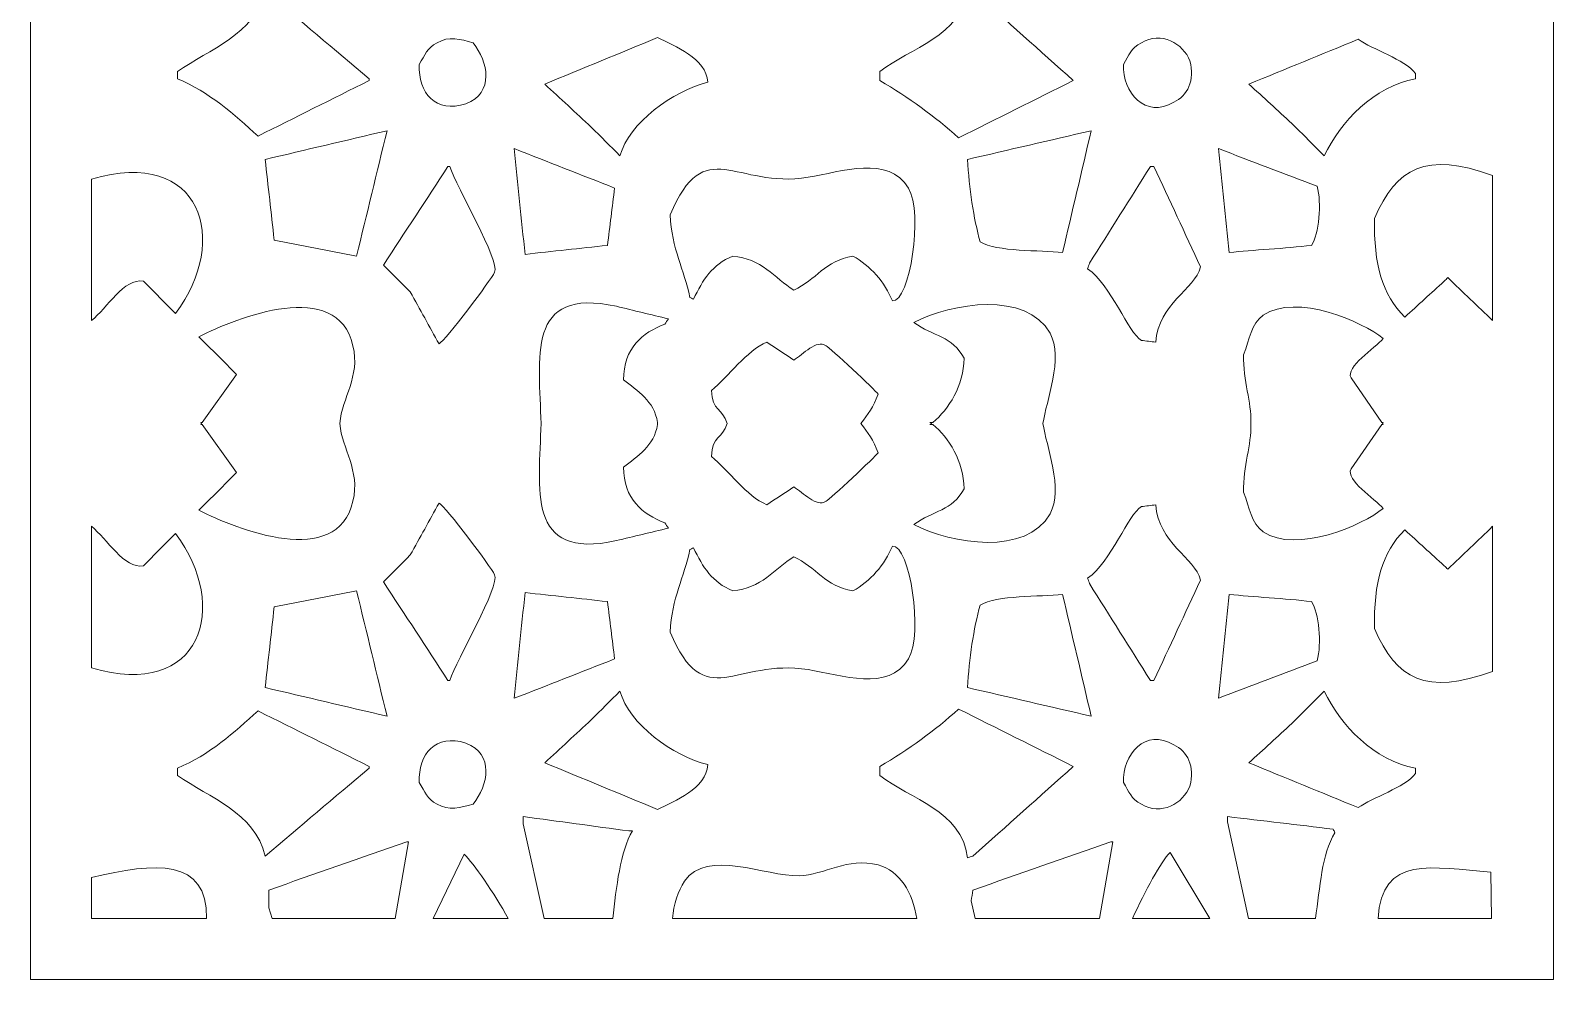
# Model space of a CAD drawing. Header units: centimetres. Extents: x -9.3 to 6.6, y -13.8 to 13.7.
# Drawn here: x -0.43 to 6.6, y -13.84 to -9.46 of the extents above; entities that cross this region are included whole.
import ezdxf

# ---------------------------------------------------------------- set-up
doc = ezdxf.new("R2010")
doc.units = ezdxf.units.CM
doc.header["$MEASUREMENT"] = 0
doc.layers.add('layer 1', color=7, linetype='Continuous')

msp = doc.modelspace()

# ---------------------------------------------------------------- linework, layer by layer
at = {"layer": 'layer 1', "color": 242, "lineweight": 9}
for points, knots in [([(-0.42941, 13.71711), (-0.42941, 13.71711), (6.5992, 13.71711), (6.5992, 13.71711), (6.5992, 13.71711), (6.5992, 13.71711), (6.5992, -13.83509), (6.5992, -13.83509), (6.5992, -13.83509), (6.5992, -13.83509), (-0.42941, -13.83509), (-0.42941, -13.83509), (-0.42941, -13.83509), (-0.42941, -13.83509), (-0.42941, 13.71711), (-0.42941, 13.71711)], [0, 0, 0, 0, 0.2, 0.2, 0.2, 0.2, 0.4, 0.4, 0.4, 0.4, 0.6, 0.6, 0.6, 0.6, 1, 1, 1, 1]), ([(0.24862, -9.64594), (0.39815, -9.54173), (0.605, -9.47574), (0.65381, -9.27393), (0.65381, -9.27393), (0.81367, -9.40894), (0.97356, -9.54398), (1.13341, -9.67899), (1.13341, -9.67899), (1.13341, -9.68176), (1.13341, -9.68452), (1.13341, -9.68728), (1.13341, -9.68728), (0.96254, -9.77269), (0.79162, -9.85813), (0.62075, -9.94354), (0.62075, -9.94354), (0.51138, -9.84479), (0.39564, -9.73956), (0.24862, -9.67899), (0.24862, -9.67899), (0.24862, -9.66799), (0.24862, -9.65696), (0.24862, -9.64594)], [0, 0, 0, 0, 0.1428571, 0.1428571, 0.1428571, 0.1428571, 0.2857143, 0.2857143, 0.2857143, 0.2857143, 0.4285714, 0.4285714, 0.4285714, 0.4285714, 0.5714286, 0.5714286, 0.5714286, 0.5714286, 0.7142857, 0.7142857, 0.7142857, 0.7142857, 1, 1, 1, 1]), ([(3.49009, -9.64594), (3.63099, -9.53494), (3.86742, -9.48539), (3.89526, -9.26564), (3.89526, -9.26564), (3.90353, -9.26842), (3.91179, -9.27117), (3.92006, -9.27393), (3.92006, -9.27393), (4.0744, -9.4117), (4.22878, -9.54951), (4.38313, -9.68728), (4.38313, -9.68728), (4.20674, -9.77544), (4.03029, -9.86363), (3.8539, -9.95181), (3.8539, -9.95181), (3.7445, -9.85357), (3.622, -9.76376), (3.49009, -9.68728), (3.49009, -9.68728), (3.49009, -9.67348), (3.49009, -9.65972), (3.49009, -9.64594)], [0, 0, 0, 0, 0.1428571, 0.1428571, 0.1428571, 0.1428571, 0.2857143, 0.2857143, 0.2857143, 0.2857143, 0.4285714, 0.4285714, 0.4285714, 0.4285714, 0.5714286, 0.5714286, 0.5714286, 0.5714286, 0.7142857, 0.7142857, 0.7142857, 0.7142857, 1, 1, 1, 1]), ([(1.36495, -9.61287), (1.39161, -9.5694), (1.39921, -9.53631), (1.44763, -9.51366), (1.44763, -9.51366), (1.50163, -9.4801), (1.55401, -9.4963), (1.61303, -9.51366), (1.61303, -9.51366), (1.68345, -9.59998), (1.71214, -9.74469), (1.57994, -9.79475), (1.57994, -9.79475), (1.44136, -9.83945), (1.35888, -9.74622), (1.36495, -9.61287)], [0, 0, 0, 0, 0.2, 0.2, 0.2, 0.2, 0.4, 0.4, 0.4, 0.4, 0.6, 0.6, 0.6, 0.6, 1, 1, 1, 1]), ([(4.61467, -9.61287), (4.64132, -9.5694), (4.64891, -9.53631), (4.69734, -9.51366), (4.69734, -9.51366), (4.78766, -9.45668), (4.89113, -9.51746), (4.92061, -9.59634), (4.92061, -9.59634), (4.94679, -9.68595), (4.9091, -9.75915), (4.84619, -9.78647), (4.84619, -9.78647), (4.7171, -9.86731), (4.60836, -9.74062), (4.61467, -9.61287)], [0, 0, 0, 0, 0.2, 0.2, 0.2, 0.2, 0.4, 0.4, 0.4, 0.4, 0.6, 0.6, 0.6, 0.6, 1, 1, 1, 1]), ([(1.94378, -9.70381), (2.11741, -9.63216), (2.2911, -9.56049), (2.46473, -9.48886), (2.46473, -9.48886), (2.54399, -9.52752), (2.68925, -9.58427), (2.69626, -9.69554), (2.69626, -9.69554), (2.53714, -9.73375), (2.33174, -9.88369), (2.29106, -10.03448), (2.29106, -10.03448), (2.24699, -9.99039), (2.20288, -9.94628), (2.15879, -9.90221), (2.15879, -9.90221), (2.08712, -9.83609), (2.01545, -9.76993), (1.94378, -9.70381)], [0, 0, 0, 0, 0.1666667, 0.1666667, 0.1666667, 0.1666667, 0.3333333, 0.3333333, 0.3333333, 0.3333333, 0.5, 0.5, 0.5, 0.5, 0.6666667, 0.6666667, 0.6666667, 0.6666667, 1, 1, 1, 1]), ([(5.19349, -9.70381), (5.36159, -9.63492), (5.52977, -9.56602), (5.69789, -9.49713), (5.69789, -9.49713), (5.7652, -9.54556), (5.91041, -9.58822), (5.9625, -9.65421), (5.9625, -9.65421), (5.9625, -9.66247), (5.9625, -9.67074), (5.9625, -9.67899), (5.9625, -9.67899), (5.77156, -9.71274), (5.6146, -9.87835), (5.54079, -10.03448), (5.54079, -10.03448), (5.49117, -9.98488), (5.44155, -9.93528), (5.39194, -9.88569), (5.39194, -9.88569), (5.32581, -9.82506), (5.25963, -9.76442), (5.19349, -9.70381)], [0, 0, 0, 0, 0.1428571, 0.1428571, 0.1428571, 0.1428571, 0.2857143, 0.2857143, 0.2857143, 0.2857143, 0.4285714, 0.4285714, 0.4285714, 0.4285714, 0.5714286, 0.5714286, 0.5714286, 0.5714286, 0.7142857, 0.7142857, 0.7142857, 0.7142857, 1, 1, 1, 1]), ([(0.65381, -10.05102), (0.84123, -10.00693), (1.02869, -9.96283), (1.21611, -9.91876), (1.21611, -9.91876), (1.16926, -10.11163), (1.12239, -10.30457), (1.07554, -10.49743), (1.07554, -10.49743), (0.94876, -10.47263), (0.82194, -10.44783), (0.69517, -10.42303), (0.69517, -10.42303), (0.68139, -10.29904), (0.66759, -10.17501), (0.65381, -10.05102)], [0, 0, 0, 0, 0.2, 0.2, 0.2, 0.2, 0.4, 0.4, 0.4, 0.4, 0.6, 0.6, 0.6, 0.6, 1, 1, 1, 1]), ([(2.5226, -10.30731), (2.68223, -9.9259), (2.82366, -10.18883), (3.15932, -10.13369), (3.15932, -10.13369), (3.31525, -10.10808), (3.52971, -10.03028), (3.62236, -10.1833), (3.62236, -10.1833), (3.69214, -10.29849), (3.62857, -10.70889), (3.54796, -10.7041), (3.54796, -10.7041), (3.51489, -10.61852), (3.44448, -10.53919), (3.36604, -10.49743), (3.36604, -10.49743), (3.23697, -10.51793), (3.19724, -10.60731), (3.09316, -10.65449), (3.09316, -10.65449), (3.00613, -10.59851), (2.94093, -10.50721), (2.81202, -10.49743), (2.81202, -10.49743), (2.71615, -10.53692), (2.67394, -10.60604), (2.63012, -10.69585), (2.63012, -10.69585), (2.62459, -10.69309), (2.61907, -10.69034), (2.61356, -10.68758), (2.61356, -10.68758), (2.58803, -10.56004), (2.52955, -10.46448), (2.5226, -10.30731)], [0, 0, 0, 0, 0.1, 0.1, 0.1, 0.1, 0.2, 0.2, 0.2, 0.2, 0.3, 0.3, 0.3, 0.3, 0.4, 0.4, 0.4, 0.4, 0.5, 0.5, 0.5, 0.5, 0.6, 0.6, 0.6, 0.6, 0.7, 0.7, 0.7, 0.7, 0.8, 0.8, 0.8, 0.8, 1, 1, 1, 1]), ([(3.89526, -10.05102), (4.08543, -10.00693), (4.27565, -9.96283), (4.46582, -9.91876), (4.46582, -9.91876), (4.42171, -10.10612), (4.37761, -10.29353), (4.33352, -10.4809), (4.33352, -10.4809), (4.22763, -10.46882), (4.03084, -10.47865), (3.95315, -10.4313), (3.95315, -10.4313), (3.92284, -10.32373), (3.90189, -10.1836), (3.89526, -10.05102)], [0, 0, 0, 0, 0.2, 0.2, 0.2, 0.2, 0.4, 0.4, 0.4, 0.4, 0.6, 0.6, 0.6, 0.6, 1, 1, 1, 1]), ([(-0.14826, -10.14196), (0.36174, -9.992), (0.49298, -10.42577), (0.24037, -10.76199), (0.24037, -10.76199), (0.19075, -10.71238), (0.14113, -10.66278), (0.09152, -10.61318), (0.09152, -10.61318), (0.00304, -10.59693), (-0.07597, -10.73807), (-0.14826, -10.79506), (-0.14826, -10.79506), (-0.14826, -10.57737), (-0.14826, -10.35963), (-0.14826, -10.14196)], [0, 0, 0, 0, 0.2, 0.2, 0.2, 0.2, 0.4, 0.4, 0.4, 0.4, 0.6, 0.6, 0.6, 0.6, 1, 1, 1, 1]), ([(1.8032, -10.00142), (1.95756, -10.06204), (2.11194, -10.12269), (2.26628, -10.1833), (2.26628, -10.1833), (2.25524, -10.27146), (2.24421, -10.35967), (2.23321, -10.44783), (2.23321, -10.44783), (2.10643, -10.46163), (1.9796, -10.47539), (1.85282, -10.48917), (1.85282, -10.48917), (1.83629, -10.32661), (1.81973, -10.16399), (1.8032, -10.00142)], [0, 0, 0, 0, 0.2, 0.2, 0.2, 0.2, 0.4, 0.4, 0.4, 0.4, 0.6, 0.6, 0.6, 0.6, 1, 1, 1, 1]), ([(5.05291, -10.00142), (5.2045, -10.05927), (5.35612, -10.11716), (5.50771, -10.17503), (5.50771, -10.17503), (5.53121, -10.25272), (5.51524, -10.39534), (5.4829, -10.44783), (5.4829, -10.44783), (5.36093, -10.46233), (5.20959, -10.46891), (5.10253, -10.4809), (5.10253, -10.4809), (5.086, -10.32108), (5.06944, -10.16123), (5.05291, -10.00142)], [0, 0, 0, 0, 0.2, 0.2, 0.2, 0.2, 0.4, 0.4, 0.4, 0.4, 0.6, 0.6, 0.6, 0.6, 1, 1, 1, 1]), ([(5.77232, -10.32384), (5.87464, -10.08839), (6.00984, -10.0137), (6.31805, -10.12542), (6.31805, -10.12542), (6.31805, -10.3486), (6.31805, -10.57186), (6.31805, -10.79506), (6.31805, -10.79506), (6.24916, -10.72892), (6.18025, -10.66278), (6.11135, -10.59664), (6.11135, -10.59664), (6.10582, -10.60215), (6.10033, -10.60767), (6.09482, -10.61318), (6.09482, -10.61318), (6.03417, -10.66829), (5.97353, -10.72341), (5.91288, -10.7785), (5.91288, -10.7785), (5.80808, -10.67537), (5.77003, -10.53711), (5.77232, -10.32384)], [0, 0, 0, 0, 0.1428571, 0.1428571, 0.1428571, 0.1428571, 0.2857143, 0.2857143, 0.2857143, 0.2857143, 0.4285714, 0.4285714, 0.4285714, 0.4285714, 0.5714286, 0.5714286, 0.5714286, 0.5714286, 0.7142857, 0.7142857, 0.7142857, 0.7142857, 1, 1, 1, 1]), ([(1.19957, -10.53877), (1.2988, -10.38722), (1.39802, -10.23564), (1.49725, -10.08409), (1.49725, -10.08409), (1.50001, -10.08409), (1.50276, -10.08409), (1.50554, -10.08409), (1.50554, -10.08409), (1.53649, -10.17841), (1.73864, -10.51975), (1.71224, -10.57184), (1.71224, -10.57184), (1.69527, -10.60861), (1.48604, -10.88602), (1.45591, -10.90251), (1.45591, -10.90251), (1.4118, -10.82262), (1.36769, -10.74268), (1.3236, -10.66278), (1.3236, -10.66278), (1.28226, -10.62144), (1.24093, -10.58011), (1.19957, -10.53877)], [0, 0, 0, 0, 0.1428571, 0.1428571, 0.1428571, 0.1428571, 0.2857143, 0.2857143, 0.2857143, 0.2857143, 0.4285714, 0.4285714, 0.4285714, 0.4285714, 0.5714286, 0.5714286, 0.5714286, 0.5714286, 0.7142857, 0.7142857, 0.7142857, 0.7142857, 1, 1, 1, 1]), ([(4.7635, -10.89427), (4.74145, -10.89151), (4.71939, -10.88873), (4.69734, -10.88598), (4.69734, -10.88598), (4.63754, -10.85263), (4.55806, -10.63139), (4.44928, -10.55531), (4.44928, -10.55531), (4.45202, -10.54704), (4.45478, -10.53877), (4.45755, -10.5305), (4.45755, -10.5305), (4.55125, -10.38171), (4.64498, -10.23288), (4.7387, -10.08409), (4.7387, -10.08409), (4.74421, -10.08409), (4.74972, -10.08409), (4.75523, -10.08409), (4.75523, -10.08409), (4.8269, -10.23839), (4.89857, -10.39273), (4.97022, -10.54704), (4.97022, -10.54704), (4.9427, -10.65112), (4.77569, -10.71659), (4.7635, -10.89427)], [0, 0, 0, 0, 0.125, 0.125, 0.125, 0.125, 0.25, 0.25, 0.25, 0.25, 0.375, 0.375, 0.375, 0.375, 0.5, 0.5, 0.5, 0.5, 0.625, 0.625, 0.625, 0.625, 0.75, 0.75, 0.75, 0.75, 1, 1, 1, 1]), ([(0.35614, -11.26454), (0.35614, -11.26454), (0.36327, -11.26454), (0.36327, -11.26454), (0.36327, -11.26454), (0.36327, -11.26454), (0.52152, -11.04306), (0.52152, -11.04306), (0.52152, -11.04306), (0.46363, -10.98521), (0.40574, -10.92732), (0.34787, -10.86944), (0.34787, -10.86944), (0.52518, -10.7792), (0.98579, -10.59657), (1.05901, -10.91078), (1.05901, -10.91078), (1.09298, -11.05662), (1.00851, -11.14797), (0.99808, -11.26952), (0.99808, -11.26952), (1.00851, -11.39108), (1.09298, -11.48245), (1.05901, -11.62829), (1.05901, -11.62829), (0.98579, -11.9425), (0.52518, -11.75985), (0.34787, -11.6696), (0.34787, -11.6696), (0.40574, -11.61175), (0.46363, -11.55386), (0.52152, -11.49601), (0.52152, -11.49601), (0.52152, -11.49601), (0.36327, -11.27452), (0.36327, -11.27452), (0.36327, -11.27452), (0.36327, -11.27452), (0.35614, -11.27452), (0.35614, -11.27452), (0.35614, -11.27452), (0.35614, -11.27452), (0.3597, -11.26952), (0.3597, -11.26952), (0.3597, -11.26952), (0.3597, -11.26952), (0.35614, -11.26454), (0.35614, -11.26454)], [0, 0, 0, 0, 0.0769231, 0.0769231, 0.0769231, 0.0769231, 0.1538462, 0.1538462, 0.1538462, 0.1538462, 0.2307692, 0.2307692, 0.2307692, 0.2307692, 0.3076923, 0.3076923, 0.3076923, 0.3076923, 0.3846154, 0.3846154, 0.3846154, 0.3846154, 0.4615385, 0.4615385, 0.4615385, 0.4615385, 0.5384615, 0.5384615, 0.5384615, 0.5384615, 0.6153846, 0.6153846, 0.6153846, 0.6153846, 0.6923077, 0.6923077, 0.6923077, 0.6923077, 0.7692308, 0.7692308, 0.7692308, 0.7692308, 0.8461538, 0.8461538, 0.8461538, 0.8461538, 1, 1, 1, 1]), ([(2.46363, -11.27452), (2.46363, -11.27452), (2.46473, -11.27452), (2.46473, -11.27452), (2.46473, -11.27452), (2.46473, -11.27452), (2.46424, -11.26952), (2.46424, -11.26952), (2.46424, -11.26952), (2.46424, -11.26952), (2.46473, -11.26454), (2.46473, -11.26454), (2.46473, -11.26454), (2.46473, -11.26454), (2.46363, -11.26454), (2.46363, -11.26454), (2.46363, -11.26454), (2.45052, -11.16604), (2.37009, -11.11821), (2.30762, -11.06786), (2.30762, -11.06786), (2.30782, -10.92258), (2.39472, -10.85004), (2.4978, -10.81159), (2.4978, -10.81159), (2.50331, -10.80333), (2.50883, -10.79506), (2.51434, -10.78679), (2.51434, -10.78679), (2.4344, -10.76748), (2.35446, -10.74819), (2.27453, -10.72892), (2.27453, -10.72892), (1.85284, -10.63685), (1.92008, -10.96921), (1.92673, -11.26953), (1.92673, -11.26953), (1.92008, -11.56986), (1.85284, -11.90222), (2.27453, -11.81015), (2.27453, -11.81015), (2.35446, -11.79088), (2.4344, -11.77159), (2.51434, -11.75228), (2.51434, -11.75228), (2.50883, -11.74401), (2.50331, -11.73574), (2.4978, -11.72747), (2.4978, -11.72747), (2.39472, -11.68903), (2.30782, -11.61649), (2.30762, -11.47121), (2.30762, -11.47121), (2.37009, -11.42086), (2.45051, -11.37303), (2.46363, -11.27452)], [0, 0, 0, 0, 0.0666667, 0.0666667, 0.0666667, 0.0666667, 0.1333333, 0.1333333, 0.1333333, 0.1333333, 0.2, 0.2, 0.2, 0.2, 0.2666667, 0.2666667, 0.2666667, 0.2666667, 0.3333333, 0.3333333, 0.3333333, 0.3333333, 0.4, 0.4, 0.4, 0.4, 0.4666667, 0.4666667, 0.4666667, 0.4666667, 0.5333333, 0.5333333, 0.5333333, 0.5333333, 0.6, 0.6, 0.6, 0.6, 0.6666667, 0.6666667, 0.6666667, 0.6666667, 0.7333333, 0.7333333, 0.7333333, 0.7333333, 0.8, 0.8, 0.8, 0.8, 0.8666667, 0.8666667, 0.8666667, 0.8666667, 1, 1, 1, 1]), ([(3.72161, -11.27452), (3.72161, -11.27452), (3.73458, -11.27452), (3.73458, -11.27452), (3.73458, -11.27452), (3.80893, -11.33471), (3.87701, -11.44352), (3.87873, -11.57041), (3.87873, -11.57041), (3.82487, -11.67343), (3.73627, -11.67058), (3.64718, -11.73574), (3.64718, -11.73574), (3.8227, -11.82653), (4.16665, -11.88133), (4.27561, -11.68616), (4.27561, -11.68616), (4.33928, -11.57214), (4.25752, -11.37291), (4.24317, -11.26952), (4.24317, -11.26952), (4.25752, -11.16613), (4.33928, -10.96692), (4.27561, -10.85291), (4.27561, -10.85291), (4.16665, -10.65774), (3.8227, -10.71254), (3.64718, -10.80333), (3.64718, -10.80333), (3.73627, -10.86848), (3.82487, -10.86563), (3.87873, -10.96865), (3.87873, -10.96865), (3.87701, -11.09556), (3.80892, -11.20436), (3.73457, -11.26454), (3.73457, -11.26454), (3.73457, -11.26454), (3.72161, -11.26454), (3.72161, -11.26454), (3.72161, -11.26454), (3.72383, -11.26616), (3.72604, -11.26781), (3.72825, -11.26952), (3.72825, -11.26952), (3.72604, -11.27123), (3.72383, -11.27291), (3.72161, -11.27452)], [0, 0, 0, 0, 0.0769231, 0.0769231, 0.0769231, 0.0769231, 0.1538462, 0.1538462, 0.1538462, 0.1538462, 0.2307692, 0.2307692, 0.2307692, 0.2307692, 0.3076923, 0.3076923, 0.3076923, 0.3076923, 0.3846154, 0.3846154, 0.3846154, 0.3846154, 0.4615385, 0.4615385, 0.4615385, 0.4615385, 0.5384615, 0.5384615, 0.5384615, 0.5384615, 0.6153846, 0.6153846, 0.6153846, 0.6153846, 0.6923077, 0.6923077, 0.6923077, 0.6923077, 0.7692308, 0.7692308, 0.7692308, 0.7692308, 0.8461538, 0.8461538, 0.8461538, 0.8461538, 1, 1, 1, 1]), ([(5.20176, -11.27452), (5.20176, -11.27452), (5.20227, -11.27452), (5.20227, -11.27452), (5.20227, -11.27452), (5.20566, -11.36686), (5.16685, -11.46541), (5.16867, -11.58695), (5.16867, -11.58695), (5.19759, -11.65754), (5.20153, -11.72949), (5.25963, -11.76881), (5.25963, -11.76881), (5.41375, -11.87311), (5.71958, -11.73831), (5.81367, -11.66135), (5.81367, -11.66135), (5.77507, -11.61651), (5.63691, -11.52964), (5.6648, -11.47947), (5.6648, -11.47947), (5.6648, -11.47947), (5.80671, -11.27452), (5.80671, -11.27452), (5.80671, -11.27452), (5.80671, -11.27452), (5.81367, -11.27452), (5.81367, -11.27452), (5.81367, -11.27452), (5.81367, -11.27452), (5.81019, -11.26952), (5.81019, -11.26952), (5.81019, -11.26952), (5.81019, -11.26952), (5.81367, -11.26454), (5.81367, -11.26454), (5.81367, -11.26454), (5.81367, -11.26454), (5.80672, -11.26454), (5.80672, -11.26454), (5.80672, -11.26454), (5.80672, -11.26454), (5.6648, -11.05959), (5.6648, -11.05959), (5.6648, -11.05959), (5.63691, -11.00942), (5.77507, -10.92256), (5.81367, -10.87771), (5.81367, -10.87771), (5.71958, -10.80076), (5.41375, -10.66595), (5.25963, -10.77026), (5.25963, -10.77026), (5.20153, -10.80957), (5.19759, -10.88152), (5.16867, -10.95212), (5.16867, -10.95212), (5.16685, -11.07366), (5.20566, -11.17221), (5.20227, -11.26454), (5.20227, -11.26454), (5.20227, -11.26454), (5.20176, -11.26454), (5.20176, -11.26454), (5.20176, -11.26454), (5.20176, -11.26454), (5.20205, -11.26952), (5.20205, -11.26952), (5.20205, -11.26952), (5.20205, -11.26952), (5.20176, -11.27452), (5.20176, -11.27452)], [0, 0, 0, 0, 0.0526316, 0.0526316, 0.0526316, 0.0526316, 0.1052632, 0.1052632, 0.1052632, 0.1052632, 0.1578947, 0.1578947, 0.1578947, 0.1578947, 0.2105263, 0.2105263, 0.2105263, 0.2105263, 0.2631579, 0.2631579, 0.2631579, 0.2631579, 0.3157895, 0.3157895, 0.3157895, 0.3157895, 0.3684211, 0.3684211, 0.3684211, 0.3684211, 0.4210526, 0.4210526, 0.4210526, 0.4210526, 0.4736842, 0.4736842, 0.4736842, 0.4736842, 0.5263158, 0.5263158, 0.5263158, 0.5263158, 0.5789474, 0.5789474, 0.5789474, 0.5789474, 0.6315789, 0.6315789, 0.6315789, 0.6315789, 0.6842105, 0.6842105, 0.6842105, 0.6842105, 0.7368421, 0.7368421, 0.7368421, 0.7368421, 0.7894737, 0.7894737, 0.7894737, 0.7894737, 0.8421053, 0.8421053, 0.8421053, 0.8421053, 0.8947368, 0.8947368, 0.8947368, 0.8947368, 1, 1, 1, 1]), ([(3.4029, -11.26952), (3.43592, -11.22624), (3.46067, -11.19499), (3.4818, -11.134), (3.4818, -11.134), (3.47182, -11.11746), (3.25722, -10.91839), (3.24199, -10.91078), (3.24199, -10.91078), (3.19663, -10.88035), (3.13756, -10.95108), (3.09316, -10.97692), (3.09316, -10.97692), (3.05182, -10.94936), (3.01047, -10.92182), (2.96913, -10.89427), (2.96913, -10.89427), (2.87374, -10.93424), (2.79361, -11.05238), (2.71279, -11.11746), (2.71279, -11.11746), (2.71801, -11.21394), (2.76444, -11.19751), (2.78579, -11.26952), (2.78579, -11.26952), (2.76444, -11.34153), (2.71801, -11.32512), (2.71279, -11.4216), (2.71279, -11.4216), (2.79361, -11.48668), (2.87374, -11.60482), (2.96913, -11.6448), (2.96913, -11.6448), (3.01047, -11.61724), (3.05182, -11.5897), (3.09316, -11.56215), (3.09316, -11.56215), (3.13756, -11.58799), (3.19663, -11.65871), (3.24199, -11.62829), (3.24199, -11.62829), (3.25722, -11.62068), (3.47182, -11.4216), (3.4818, -11.40507), (3.4818, -11.40507), (3.46067, -11.34408), (3.43592, -11.3128), (3.4029, -11.26952)], [0, 0, 0, 0, 0.0769231, 0.0769231, 0.0769231, 0.0769231, 0.1538462, 0.1538462, 0.1538462, 0.1538462, 0.2307692, 0.2307692, 0.2307692, 0.2307692, 0.3076923, 0.3076923, 0.3076923, 0.3076923, 0.3846154, 0.3846154, 0.3846154, 0.3846154, 0.4615385, 0.4615385, 0.4615385, 0.4615385, 0.5384615, 0.5384615, 0.5384615, 0.5384615, 0.6153846, 0.6153846, 0.6153846, 0.6153846, 0.6923077, 0.6923077, 0.6923077, 0.6923077, 0.7692308, 0.7692308, 0.7692308, 0.7692308, 0.8461538, 0.8461538, 0.8461538, 0.8461538, 1, 1, 1, 1]), ([(1.19957, -12.0003), (1.2988, -12.15184), (1.39802, -12.30343), (1.49725, -12.45498), (1.49725, -12.45498), (1.50001, -12.45498), (1.50276, -12.45498), (1.50554, -12.45498), (1.50554, -12.45498), (1.53649, -12.36066), (1.73864, -12.01932), (1.71224, -11.96721), (1.71224, -11.96721), (1.69527, -11.93046), (1.48604, -11.65305), (1.45591, -11.63655), (1.45591, -11.63655), (1.4118, -11.71645), (1.36769, -11.79639), (1.3236, -11.87629), (1.3236, -11.87629), (1.28226, -11.91762), (1.24093, -11.95896), (1.19957, -12.0003)], [0, 0, 0, 0, 0.1428571, 0.1428571, 0.1428571, 0.1428571, 0.2857143, 0.2857143, 0.2857143, 0.2857143, 0.4285714, 0.4285714, 0.4285714, 0.4285714, 0.5714286, 0.5714286, 0.5714286, 0.5714286, 0.7142857, 0.7142857, 0.7142857, 0.7142857, 1, 1, 1, 1]), ([(4.7635, -11.6448), (4.74145, -11.64756), (4.71939, -11.65031), (4.69734, -11.65309), (4.69734, -11.65309), (4.63754, -11.68644), (4.55806, -11.90766), (4.44928, -11.98376), (4.44928, -11.98376), (4.45202, -11.99203), (4.45478, -12.0003), (4.45755, -12.00856), (4.45755, -12.00856), (4.55125, -12.15736), (4.64498, -12.30619), (4.7387, -12.45498), (4.7387, -12.45498), (4.74421, -12.45498), (4.74972, -12.45498), (4.75523, -12.45498), (4.75523, -12.45498), (4.8269, -12.30067), (4.89857, -12.14631), (4.97022, -11.99203), (4.97022, -11.99203), (4.9427, -11.88795), (4.77569, -11.82247), (4.7635, -11.6448)], [0, 0, 0, 0, 0.125, 0.125, 0.125, 0.125, 0.25, 0.25, 0.25, 0.25, 0.375, 0.375, 0.375, 0.375, 0.5, 0.5, 0.5, 0.5, 0.625, 0.625, 0.625, 0.625, 0.75, 0.75, 0.75, 0.75, 1, 1, 1, 1]), ([(-0.14826, -12.39711), (0.36174, -12.54707), (0.49298, -12.1133), (0.24037, -11.77708), (0.24037, -11.77708), (0.19075, -11.82668), (0.14113, -11.87629), (0.09152, -11.92589), (0.09152, -11.92589), (0.00304, -11.94214), (-0.07597, -11.80099), (-0.14826, -11.74401), (-0.14826, -11.74401), (-0.14826, -11.9617), (-0.14826, -12.17944), (-0.14826, -12.39711)], [0, 0, 0, 0, 0.2, 0.2, 0.2, 0.2, 0.4, 0.4, 0.4, 0.4, 0.6, 0.6, 0.6, 0.6, 1, 1, 1, 1]), ([(5.77232, -12.21523), (5.87464, -12.45067), (6.00984, -12.52536), (6.31805, -12.41364), (6.31805, -12.41364), (6.31805, -12.19046), (6.31805, -11.96721), (6.31805, -11.74401), (6.31805, -11.74401), (6.24916, -11.81015), (6.18025, -11.87629), (6.11135, -11.94242), (6.11135, -11.94242), (6.10582, -11.93691), (6.10033, -11.9314), (6.09482, -11.92589), (6.09482, -11.92589), (6.03417, -11.87077), (5.97353, -11.81566), (5.91288, -11.76054), (5.91288, -11.76054), (5.80808, -11.8637), (5.77003, -12.00196), (5.77232, -12.21523)], [0, 0, 0, 0, 0.1428571, 0.1428571, 0.1428571, 0.1428571, 0.2857143, 0.2857143, 0.2857143, 0.2857143, 0.4285714, 0.4285714, 0.4285714, 0.4285714, 0.5714286, 0.5714286, 0.5714286, 0.5714286, 0.7142857, 0.7142857, 0.7142857, 0.7142857, 1, 1, 1, 1]), ([(2.5226, -12.23176), (2.68223, -12.61317), (2.82366, -12.35024), (3.15932, -12.40537), (3.15932, -12.40537), (3.31525, -12.43099), (3.52971, -12.50879), (3.62236, -12.35577), (3.62236, -12.35577), (3.69214, -12.24058), (3.62857, -11.83017), (3.54796, -11.83497), (3.54796, -11.83497), (3.51489, -11.92055), (3.44448, -11.99988), (3.36604, -12.04163), (3.36604, -12.04163), (3.23697, -12.02113), (3.19724, -11.93176), (3.09316, -11.88457), (3.09316, -11.88457), (3.00613, -11.94056), (2.94093, -12.03185), (2.81202, -12.04163), (2.81202, -12.04163), (2.71615, -12.00215), (2.67394, -11.93302), (2.63012, -11.84322), (2.63012, -11.84322), (2.62459, -11.84597), (2.61907, -11.84873), (2.61356, -11.85148), (2.61356, -11.85148), (2.58803, -11.97902), (2.52955, -12.07459), (2.5226, -12.23176)], [0, 0, 0, 0, 0.1, 0.1, 0.1, 0.1, 0.2, 0.2, 0.2, 0.2, 0.3, 0.3, 0.3, 0.3, 0.4, 0.4, 0.4, 0.4, 0.5, 0.5, 0.5, 0.5, 0.6, 0.6, 0.6, 0.6, 0.7, 0.7, 0.7, 0.7, 0.8, 0.8, 0.8, 0.8, 1, 1, 1, 1]), ([(0.65381, -12.48805), (0.84123, -12.53214), (1.02869, -12.57623), (1.21611, -12.62031), (1.21611, -12.62031), (1.16926, -12.42744), (1.12239, -12.2345), (1.07554, -12.04163), (1.07554, -12.04163), (0.94876, -12.06643), (0.82194, -12.09124), (0.69517, -12.11604), (0.69517, -12.11604), (0.68139, -12.24001), (0.66759, -12.36406), (0.65381, -12.48805)], [0, 0, 0, 0, 0.2, 0.2, 0.2, 0.2, 0.4, 0.4, 0.4, 0.4, 0.6, 0.6, 0.6, 0.6, 1, 1, 1, 1]), ([(1.8032, -12.53765), (1.95756, -12.47702), (2.11194, -12.41638), (2.26628, -12.35577), (2.26628, -12.35577), (2.25524, -12.26759), (2.24421, -12.1794), (2.23321, -12.09124), (2.23321, -12.09124), (2.10643, -12.07744), (1.9796, -12.06368), (1.85282, -12.0499), (1.85282, -12.0499), (1.83629, -12.21245), (1.81973, -12.37508), (1.8032, -12.53765)], [0, 0, 0, 0, 0.2, 0.2, 0.2, 0.2, 0.4, 0.4, 0.4, 0.4, 0.6, 0.6, 0.6, 0.6, 1, 1, 1, 1]), ([(3.89526, -12.48805), (4.08543, -12.53214), (4.27565, -12.57623), (4.46582, -12.62031), (4.46582, -12.62031), (4.42171, -12.43295), (4.37761, -12.24554), (4.33352, -12.05817), (4.33352, -12.05817), (4.22763, -12.07025), (4.03084, -12.06041), (3.95315, -12.10775), (3.95315, -12.10775), (3.92284, -12.21534), (3.90189, -12.35547), (3.89526, -12.48805)], [0, 0, 0, 0, 0.2, 0.2, 0.2, 0.2, 0.4, 0.4, 0.4, 0.4, 0.6, 0.6, 0.6, 0.6, 1, 1, 1, 1]), ([(5.05291, -12.53765), (5.2045, -12.4798), (5.35612, -12.42189), (5.50771, -12.36404), (5.50771, -12.36404), (5.53121, -12.28635), (5.51524, -12.14373), (5.4829, -12.09124), (5.4829, -12.09124), (5.36093, -12.07674), (5.20959, -12.07015), (5.10253, -12.05817), (5.10253, -12.05817), (5.086, -12.21798), (5.06944, -12.37784), (5.05291, -12.53765)], [0, 0, 0, 0, 0.2, 0.2, 0.2, 0.2, 0.4, 0.4, 0.4, 0.4, 0.6, 0.6, 0.6, 0.6, 1, 1, 1, 1]), ([(1.94378, -12.83526), (2.11741, -12.90691), (2.2911, -12.97856), (2.46473, -13.05021), (2.46473, -13.05021), (2.54399, -13.01155), (2.68925, -12.95479), (2.69626, -12.84352), (2.69626, -12.84352), (2.53714, -12.80532), (2.33174, -12.65536), (2.29106, -12.50458), (2.29106, -12.50458), (2.24699, -12.54867), (2.20288, -12.59279), (2.15879, -12.63686), (2.15879, -12.63686), (2.08712, -12.70298), (2.01545, -12.76914), (1.94378, -12.83526)], [0, 0, 0, 0, 0.1666667, 0.1666667, 0.1666667, 0.1666667, 0.3333333, 0.3333333, 0.3333333, 0.3333333, 0.5, 0.5, 0.5, 0.5, 0.6666667, 0.6666667, 0.6666667, 0.6666667, 1, 1, 1, 1]), ([(5.19349, -12.83526), (5.36159, -12.90413), (5.52977, -12.97304), (5.69789, -13.04192), (5.69789, -13.04192), (5.7652, -12.9935), (5.91041, -12.95085), (5.9625, -12.88486), (5.9625, -12.88486), (5.9625, -12.87659), (5.9625, -12.86832), (5.9625, -12.86006), (5.9625, -12.86006), (5.77156, -12.82633), (5.6146, -12.66072), (5.54079, -12.50458), (5.54079, -12.50458), (5.49117, -12.55419), (5.44155, -12.60379), (5.39194, -12.65337), (5.39194, -12.65337), (5.32581, -12.714), (5.25963, -12.77465), (5.19349, -12.83526)], [0, 0, 0, 0, 0.1428571, 0.1428571, 0.1428571, 0.1428571, 0.2857143, 0.2857143, 0.2857143, 0.2857143, 0.4285714, 0.4285714, 0.4285714, 0.4285714, 0.5714286, 0.5714286, 0.5714286, 0.5714286, 0.7142857, 0.7142857, 0.7142857, 0.7142857, 1, 1, 1, 1]), ([(0.24862, -12.89313), (0.39815, -12.99734), (0.605, -13.06332), (0.65381, -13.26514), (0.65381, -13.26514), (0.81367, -13.13012), (0.97356, -12.99509), (1.13341, -12.86006), (1.13341, -12.86006), (1.13341, -12.8573), (1.13341, -12.85455), (1.13341, -12.85179), (1.13341, -12.85179), (0.96254, -12.76638), (0.79162, -12.68093), (0.62075, -12.59552), (0.62075, -12.59552), (0.51138, -12.69426), (0.39564, -12.79951), (0.24862, -12.86006), (0.24862, -12.86006), (0.24862, -12.87108), (0.24862, -12.8821), (0.24862, -12.89313)], [0, 0, 0, 0, 0.1428571, 0.1428571, 0.1428571, 0.1428571, 0.2857143, 0.2857143, 0.2857143, 0.2857143, 0.4285714, 0.4285714, 0.4285714, 0.4285714, 0.5714286, 0.5714286, 0.5714286, 0.5714286, 0.7142857, 0.7142857, 0.7142857, 0.7142857, 1, 1, 1, 1]), ([(3.49009, -12.89313), (3.63099, -13.00413), (3.86742, -13.05368), (3.89526, -13.2734), (3.89526, -13.2734), (3.90353, -13.27065), (3.91179, -13.26789), (3.92006, -13.26514), (3.92006, -13.26514), (4.0744, -13.12737), (4.22878, -12.98956), (4.38313, -12.85179), (4.38313, -12.85179), (4.20674, -12.76362), (4.03029, -12.67542), (3.8539, -12.58724), (3.8539, -12.58724), (3.7445, -12.6855), (3.622, -12.77531), (3.49009, -12.85179), (3.49009, -12.85179), (3.49009, -12.86559), (3.49009, -12.87935), (3.49009, -12.89313)], [0, 0, 0, 0, 0.1428571, 0.1428571, 0.1428571, 0.1428571, 0.2857143, 0.2857143, 0.2857143, 0.2857143, 0.4285714, 0.4285714, 0.4285714, 0.4285714, 0.5714286, 0.5714286, 0.5714286, 0.5714286, 0.7142857, 0.7142857, 0.7142857, 0.7142857, 1, 1, 1, 1]), ([(1.36495, -12.9262), (1.39161, -12.96965), (1.39921, -13.00275), (1.44763, -13.0254), (1.44763, -13.0254), (1.50163, -13.05896), (1.55401, -13.04277), (1.61303, -13.0254), (1.61303, -13.0254), (1.68345, -12.93909), (1.71214, -12.79437), (1.57994, -12.74432), (1.57994, -12.74432), (1.44136, -12.69962), (1.35888, -12.79284), (1.36495, -12.9262)], [0, 0, 0, 0, 0.2, 0.2, 0.2, 0.2, 0.4, 0.4, 0.4, 0.4, 0.6, 0.6, 0.6, 0.6, 1, 1, 1, 1]), ([(4.61467, -12.9262), (4.64132, -12.96965), (4.64891, -13.00275), (4.69734, -13.0254), (4.69734, -13.0254), (4.78766, -13.08239), (4.89113, -13.02161), (4.92061, -12.94273), (4.92061, -12.94273), (4.94679, -12.85311), (4.9091, -12.77991), (4.84619, -12.7526), (4.84619, -12.7526), (4.7171, -12.67176), (4.60836, -12.79843), (4.61467, -12.9262)], [0, 0, 0, 0, 0.2, 0.2, 0.2, 0.2, 0.4, 0.4, 0.4, 0.4, 0.6, 0.6, 0.6, 0.6, 1, 1, 1, 1]), ([(2.25838, -13.55395), (2.25838, -13.55395), (1.94111, -13.55395), (1.94111, -13.55395), (1.94111, -13.55395), (1.94111, -13.55395), (1.84455, -13.11634), (1.84455, -13.11634), (1.84455, -13.11634), (1.84455, -13.10532), (1.84455, -13.0943), (1.84455, -13.08326), (1.84455, -13.08326), (2.00716, -13.10532), (2.16981, -13.12737), (2.33244, -13.14941), (2.33244, -13.14941), (2.33793, -13.14941), (2.34344, -13.14941), (2.34897, -13.14941), (2.34897, -13.14941), (2.29164, -13.24306), (2.27415, -13.4107), (2.25838, -13.55395)], [0, 0, 0, 0, 0.1428571, 0.1428571, 0.1428571, 0.1428571, 0.2857143, 0.2857143, 0.2857143, 0.2857143, 0.4285714, 0.4285714, 0.4285714, 0.4285714, 0.5714286, 0.5714286, 0.5714286, 0.5714286, 0.7142857, 0.7142857, 0.7142857, 0.7142857, 1, 1, 1, 1]), ([(5.50007, -13.55395), (5.50007, -13.55395), (5.19119, -13.55395), (5.19119, -13.55395), (5.19119, -13.55395), (5.19119, -13.55395), (5.09427, -13.10806), (5.09427, -13.10806), (5.09427, -13.10806), (5.09427, -13.09981), (5.09427, -13.09154), (5.09427, -13.08326), (5.09427, -13.08326), (5.25686, -13.10257), (5.41952, -13.12186), (5.58213, -13.14115), (5.58213, -13.14115), (5.58489, -13.14664), (5.58764, -13.15217), (5.5904, -13.15768), (5.5904, -13.15768), (5.52844, -13.25876), (5.52257, -13.40826), (5.50007, -13.55395)], [0, 0, 0, 0, 0.1428571, 0.1428571, 0.1428571, 0.1428571, 0.2857143, 0.2857143, 0.2857143, 0.2857143, 0.4285714, 0.4285714, 0.4285714, 0.4285714, 0.5714286, 0.5714286, 0.5714286, 0.5714286, 0.7142857, 0.7142857, 0.7142857, 0.7142857, 1, 1, 1, 1]), ([(1.25356, -13.55395), (1.25356, -13.55395), (0.68668, -13.55395), (0.68668, -13.55395), (0.68668, -13.55395), (0.68668, -13.55395), (0.67035, -13.50489), (0.67035, -13.50489), (0.67035, -13.50489), (0.67035, -13.47733), (0.67035, -13.44975), (0.67035, -13.42222), (0.67035, -13.42222), (0.88256, -13.34783), (1.09485, -13.2734), (1.30706, -13.19902), (1.30706, -13.19902), (1.30982, -13.19902), (1.31259, -13.19902), (1.31535, -13.19902), (1.31535, -13.19902), (1.31535, -13.19902), (1.25356, -13.55395), (1.25356, -13.55395)], [0, 0, 0, 0, 0.1428571, 0.1428571, 0.1428571, 0.1428571, 0.2857143, 0.2857143, 0.2857143, 0.2857143, 0.4285714, 0.4285714, 0.4285714, 0.4285714, 0.5714286, 0.5714286, 0.5714286, 0.5714286, 0.7142857, 0.7142857, 0.7142857, 0.7142857, 1, 1, 1, 1]), ([(4.50327, -13.55395), (4.50327, -13.55395), (3.93043, -13.55395), (3.93043, -13.55395), (3.93043, -13.55395), (3.93043, -13.55395), (3.91179, -13.47182), (3.91179, -13.47182), (3.91179, -13.47182), (3.91455, -13.45528), (3.91731, -13.43877), (3.92006, -13.42222), (3.92006, -13.42222), (4.13228, -13.34783), (4.34456, -13.2734), (4.55678, -13.19902), (4.55678, -13.19902), (4.55953, -13.19902), (4.56229, -13.19902), (4.56504, -13.19902), (4.56504, -13.19902), (4.56504, -13.19902), (4.50327, -13.55395), (4.50327, -13.55395)], [0, 0, 0, 0, 0.1428571, 0.1428571, 0.1428571, 0.1428571, 0.2857143, 0.2857143, 0.2857143, 0.2857143, 0.4285714, 0.4285714, 0.4285714, 0.4285714, 0.5714286, 0.5714286, 0.5714286, 0.5714286, 0.7142857, 0.7142857, 0.7142857, 0.7142857, 1, 1, 1, 1]), ([(0.3834, -13.55395), (0.3834, -13.55395), (-0.14826, -13.55395), (-0.14826, -13.55395), (-0.14826, -13.55395), (-0.14826, -13.55395), (-0.14826, -13.36434), (-0.14826, -13.36434), (-0.14826, -13.36434), (0.1474, -13.29423), (0.38674, -13.27425), (0.3834, -13.55395)], [0, 0, 0, 0, 0.25, 0.25, 0.25, 0.25, 0.5, 0.5, 0.5, 0.5, 1, 1, 1, 1]), ([(1.77542, -13.55395), (1.77542, -13.55395), (1.42937, -13.55395), (1.42937, -13.55395), (1.42937, -13.55395), (1.42937, -13.55395), (1.57167, -13.25689), (1.57167, -13.25689), (1.57167, -13.25689), (1.61668, -13.29895), (1.70991, -13.43696), (1.77542, -13.55395)], [0, 0, 0, 0, 0.25, 0.25, 0.25, 0.25, 0.5, 0.5, 0.5, 0.5, 1, 1, 1, 1]), ([(3.66089, -13.55395), (3.66089, -13.55395), (2.53284, -13.55395), (2.53284, -13.55395), (2.53284, -13.55395), (2.53932, -13.48659), (2.56008, -13.42755), (2.58876, -13.38088), (2.58876, -13.38088), (2.69444, -13.22973), (2.96204, -13.35961), (3.11796, -13.35608), (3.11796, -13.35608), (3.23418, -13.35345), (3.34044, -13.26914), (3.4818, -13.30647), (3.4818, -13.30647), (3.58259, -13.3331), (3.64197, -13.4354), (3.66089, -13.55395)], [0, 0, 0, 0, 0.1666667, 0.1666667, 0.1666667, 0.1666667, 0.3333333, 0.3333333, 0.3333333, 0.3333333, 0.5, 0.5, 0.5, 0.5, 0.6666667, 0.6666667, 0.6666667, 0.6666667, 1, 1, 1, 1]), ([(5.0129, -13.55395), (5.0129, -13.55395), (4.65547, -13.55395), (4.65547, -13.55395), (4.65547, -13.55395), (4.71622, -13.42303), (4.78626, -13.29397), (4.82965, -13.2486), (4.82965, -13.2486), (4.82965, -13.2486), (5.0129, -13.55395), (5.0129, -13.55395)], [0, 0, 0, 0, 0.25, 0.25, 0.25, 0.25, 0.5, 0.5, 0.5, 0.5, 1, 1, 1, 1]), ([(6.31263, -13.55395), (6.31263, -13.55395), (5.7895, -13.55395), (5.7895, -13.55395), (5.7895, -13.55395), (5.80424, -13.2587), (6.04046, -13.31863), (6.3098, -13.33954), (6.3098, -13.33954), (6.3098, -13.33954), (6.31263, -13.55395), (6.31263, -13.55395)], [0, 0, 0, 0, 0.25, 0.25, 0.25, 0.25, 0.5, 0.5, 0.5, 0.5, 1, 1, 1, 1])]:
    msp.add_open_spline(points, degree=3, knots=knots, dxfattribs=at)

doc.saveas('drawing.dxf')
